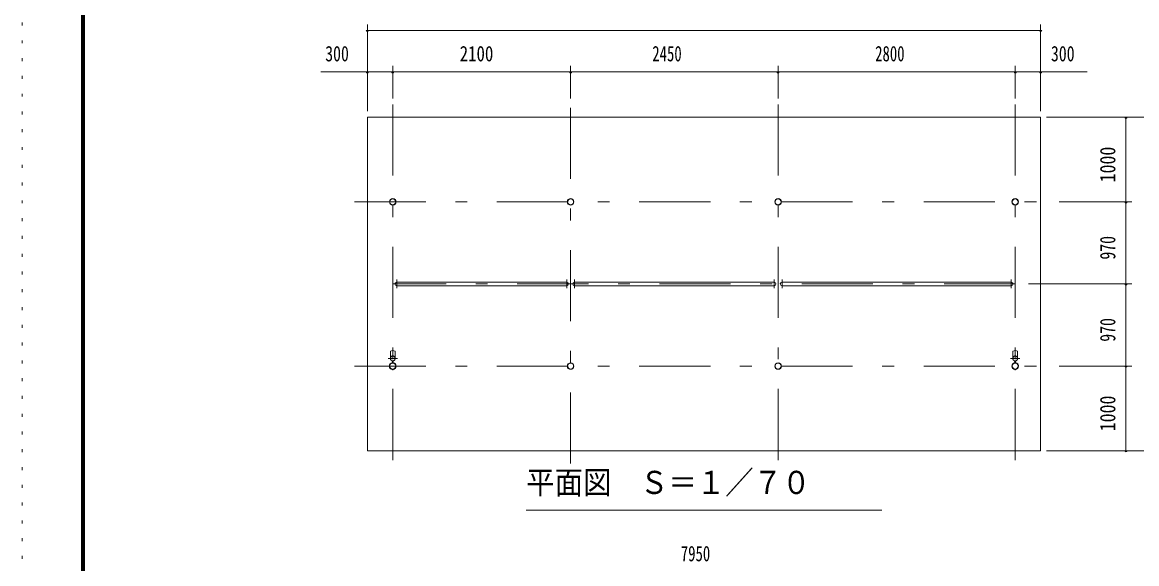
# Model space of a CAD drawing. Units: millimetres, scale not verified. Extents: x -30294 to 30299, y -14700 to 14700.
# Drawn here: x -11281 to 1878, y -5727 to 668 of the extents above; entities that cross this region are included whole.
import ezdxf
from ezdxf.enums import TextEntityAlignment as Align

# ---------------------------------------------------------------- set-up
doc = ezdxf.new("R2010")
doc.units = ezdxf.units.MM
doc.header["$LTSCALE"] = 70
doc.linetypes.add('USER3', pattern=[24, 12, -5, 2, -5])
doc.linetypes.add('USER4', pattern=[3, 0.5, -2.5])
for name, color, linetype, lineweight in [('0-2_1-0BOLD', 7, 'Continuous', 18), ('0-3_1-2CENTER', 3, 'USER3', 18), ('0-5_1-5DIM', 3, 'Continuous', 18), ('0-C_F-F', 5, 'Continuous', 18), ('0-D_F-E_J_ADD', 5, 'USER4', 18)]:
    doc.layers.add(name, color=color, linetype=linetype, lineweight=lineweight)
doc.styles.add('ＭＳ ゴシック', font='')
doc.styles.get('ＭＳ ゴシック').set_extended_font_data('MS Gothic')

msp = doc.modelspace()

# ---------------------------------------------------------------- linework, layer by layer
at = {"layer": '0-2_1-0BOLD'}
for p, q in [((-4852.72, -2401.11), (-6860.01, -2401.11)), ((-6860.01, -2443.81), (-4852.72, -2443.81)), ((-4760.01, -2401.11), (-2402.71, -2401.11)), ((-2402.71, -2443.81), (-4760.01, -2443.81)), ((-2310.01, -2401.11), (397.29, -2401.11)), ((397.29, -2443.81), (-2310.01, -2443.81)), ((-6933.86, -3292.94), (-6933.86, -3217.42)), ((-6878.86, -3217.42), (-6878.86, -3292.94)), ((416.14, -3217.42), (416.14, -3292.94)), ((471.14, -3292.94), (471.14, -3217.42)), ((-6910.96, -3331.19), (-6910.96, -3352.97)), ((-6909.36, -3354.42), (-6909.36, -3329.79)), ((-6903.36, -3329.79), (-6903.36, -3354.42)), ((-6901.76, -3352.97), (-6901.76, -3331.19)), ((439.04, -3352.97), (439.04, -3331.19)), ((440.64, -3329.79), (440.64, -3354.42)), ((446.64, -3354.42), (446.64, -3329.79)), ((448.24, -3331.19), (448.24, -3352.97))]:
    msp.add_line(p, q, dxfattribs=at)
msp.add_lwpolyline([(-7206.36, -4392.46), (743.64, -4392.46), (743.64, -452.46), (-7206.36, -452.46)], close=True, dxfattribs=at)
for centre, radius in [((-6906.36, -1452.46), 38.15), ((-6906.36, -1452.46), 35.35), ((-4806.36, -1452.46), 38.15), ((-4806.36, -1452.46), 35.35), ((-2356.36, -1452.46), 38.15), ((-2356.36, -1452.46), 35.35), ((443.64, -1452.46), 38.15), ((443.64, -1452.46), 35.35), ((-6906.36, -3302.46), 27.5), ((-6906.36, -3271.11), 2.25), ((443.64, -3302.46), 27.5), ((443.64, -3271.11), 2.25), ((-6906.36, -3392.46), 38.15), ((-6906.36, -3392.46), 35.35), ((-4806.36, -3392.46), 38.15), ((-4806.36, -3392.46), 35.35), ((-2356.36, -3392.46), 38.15), ((-2356.36, -3392.46), 35.35), ((443.64, -3392.46), 38.15), ((443.64, -3392.46), 35.35), ((-6906.36, -3434.45), 2.25), ((443.64, -3434.45), 2.25)]:
    msp.add_circle(centre, radius, dxfattribs=at)
for centre, radius, start, end in [((-6860.01, -2422.46), 21.35, 90, 270), ((-4852.72, -2422.46), 21.35, 270, 90), ((-4760.01, -2422.46), 21.35, 90, 270), ((-2402.71, -2422.46), 21.35, 270, 90), ((-2310.01, -2422.46), 21.35, 90, 270), ((397.29, -2422.46), 21.35, 270, 90), ((-6906.36, -3302.46), 29.1, 95.93016, 260.90512), ((-6906.36, -3252.91), 44.9, 52.23546, 127.76454), ((-6906.36, -3319.86), 44.9, 109.58864, 127.76454), ((-6906.36, -3271.11), 3.85, 321.34222, 270), ((-6906.36, -3302.46), 29.1, 279.09488, 90), ((-6906.36, -3319.86), 44.9, 52.23546, 70.41136), ((443.64, -3302.46), 29.1, 95.93016, 260.90512), ((443.64, -3252.91), 44.9, 52.23546, 127.76454), ((443.64, -3319.86), 44.9, 109.58864, 127.76454), ((443.64, -3271.11), 3.85, 321.34222, 270), ((443.64, -3302.46), 29.1, 279.09488, 90), ((443.64, -3319.86), 44.9, 52.23546, 70.41136), ((-6906.36, -3392.46), 39.75, 96.64514, 265.61671), ((-6906.36, -3392.46), 39.75, 270, 83.35486), ((443.64, -3392.46), 39.75, 96.64514, 265.61671), ((443.64, -3392.46), 39.75, 270, 83.35486), ((-6906.36, -3434.45), 3.85, 90, 37.90752), ((443.64, -3434.45), 3.85, 90, 37.90752)]:
    msp.add_arc(centre, radius, start, end, dxfattribs=at)
at = {"layer": '0-3_1-2CENTER'}
for p, q in [((-6906.36, -302.46), (-6906.36, -4542.46)), ((-4806.36, -4542.46), (-4806.36, -302.46)), ((-2356.36, -302.46), (-2356.36, -4542.46)), ((443.64, -302.46), (443.64, -4542.46)), ((-7356.36, -1452.46), (893.64, -1452.46)), ((443.64, -2422.46), (-6906.36, -2422.46)), ((-6860.01, -2371.11), (-6860.01, -2473.81)), ((-4852.72, -2473.81), (-4852.72, -2371.11)), ((-4760.01, -2371.11), (-4760.01, -2473.81)), ((-2402.71, -2473.81), (-2402.71, -2371.11)), ((-2310.01, -2371.11), (-2310.01, -2473.81)), ((397.29, -2473.81), (397.29, -2371.11)), ((-7356.36, -3392.46), (893.64, -3392.46)), ((-6851.36, -3302.46), (-6961.36, -3302.46)), ((-6917.12, -3342.13), (-6895.6, -3342.13)), ((498.64, -3302.46), (388.64, -3302.46)), ((432.88, -3342.13), (454.4, -3342.13))]:
    msp.add_line(p, q, dxfattribs=at)
at = {"layer": '0-5_1-5DIM'}
for p, q in [((-7192.36, 572.54), (-7220.36, 572.54)), ((-7206.36, 642.54), (-7206.36, -382.46)), ((-7206.36, 572.54), (743.64, 572.54)), ((757.64, 572.54), (729.64, 572.54)), ((743.64, 642.54), (743.64, -382.46)), ((-6906.36, 152.55), (-6906.36, -232.46)), ((-4806.36, -232.46), (-4806.36, 152.55)), ((-2356.36, 152.55), (-2356.36, -232.46)), ((443.64, 152.55), (443.64, -232.46)), ((-7206.36, 82.54), (-7755.86, 82.54)), ((-7192.36, 82.55), (-7220.36, 82.55)), ((-7206.36, 82.55), (-6906.36, 82.55)), ((-6892.36, 82.55), (-6920.36, 82.55)), ((-6906.36, 82.55), (-4806.36, 82.55)), ((-4792.36, 82.55), (-4820.36, 82.55)), ((-4806.36, 82.55), (-2356.36, 82.55)), ((-2342.36, 82.55), (-2370.36, 82.55)), ((-2356.36, 82.55), (443.64, 82.55)), ((457.64, 82.55), (429.64, 82.55)), ((443.64, 82.55), (743.64, 82.55)), ((757.64, 82.55), (729.64, 82.55)), ((1293.14, 82.54), (743.64, 82.54)), ((2310.63, -452.46), (813.64, -452.46)), ((1764.63, -452.46), (1736.63, -452.46)), ((1750.63, -1452.46), (1750.63, -452.46)), ((963.64, -1452.46), (1820.63, -1452.46)), ((1764.63, -1452.46), (1736.63, -1452.46)), ((1750.63, -2422.46), (1750.63, -1452.46)), ((1820.63, -2422.46), (602.03, -2422.46)), ((1764.63, -2422.46), (1736.63, -2422.46)), ((1750.63, -3392.46), (1750.63, -2422.46)), ((963.64, -3392.46), (1820.63, -3392.46)), ((1764.63, -3392.46), (1736.63, -3392.46)), ((1750.63, -4392.46), (1750.63, -3392.46)), ((813.64, -4392.46), (2310.63, -4392.46)), ((1764.63, -4392.46), (1736.63, -4392.46)), ((-1131.37, -5092.46), (-5331.37, -5092.46))]:
    msp.add_line(p, q, dxfattribs=at)
for centre in [(-7206.36, 572.54), (743.64, 572.54), (-7206.36, 82.55), (-6906.36, 82.55), (-4806.36, 82.55), (-2356.36, 82.55), (443.64, 82.55), (743.64, 82.55), (1750.63, -452.46), (1750.63, -1452.46), (1750.63, -2422.46), (1750.63, -3392.46), (1750.63, -4392.46)]:
    msp.add_arc(centre, 14, 180, 0, dxfattribs=at)
at = {"layer": '0-C_F-F'}
for points in [[(29599.18, -14000), (-10580.82, -14000), (-10580.82, 14140), (29599.18, 14140)], [(29595.67, -13996.5), (-10577.32, -13996.5), (-10577.32, 14136.5), (29595.67, 14136.5)], [(29592.17, -13993), (29592.17, 14133), (-10573.82, 14133), (-10573.82, -13993)], [(29588.67, -13989.5), (-10570.32, -13989.5), (-10570.32, 14129.5), (29588.67, 14129.5)], [(29585.18, -13986), (29585.18, 14126), (-10566.82, 14126), (-10566.82, -13986)], [(29581.68, -13982.5), (-10563.32, -13982.5), (-10563.32, 14122.5), (29581.68, 14122.5)], [(29578.17, -13979), (29578.17, 14119), (-10559.82, 14119), (-10559.82, -13979)], [(29574.68, -13975.5), (-10556.32, -13975.5), (-10556.32, 14115.5), (29574.68, 14115.5)], [(29571.17, -13972), (-10552.82, -13972), (-10552.82, 14112), (29571.17, 14112)], [(29567.68, -13968.5), (-10549.32, -13968.5), (-10549.32, 14108.5), (29567.68, 14108.5)], [(29564.17, -13965), (29564.17, 14105), (-10545.82, 14105), (-10545.82, -13965)]]:
    msp.add_lwpolyline(points, close=True, dxfattribs=at)
at = {"layer": '0-D_F-E_J_ADD'}
msp.add_lwpolyline([(30299.18, -14700), (-11280.82, -14700), (-11280.82, 14700), (30299.18, 14700)], close=True, dxfattribs=at)

# ---------------------------------------------------------------- texts
at = {"layer": '0-5_1-5DIM', "color": 7, "style": 'ＭＳ ゴシック'}
for s, height, width, p in [('300', 182.3, 0.75, (-7703.85, 152.55)), ('2100', 182.3, 0.8, (-6115.9, 152.55)), ('2450', 182.3, 0.7, (-3841.77, 152.55)), ('2800', 182.3, 0.7, (-1210.14, 152.55)), ('300', 182.3, 0.75, (865.64, 152.54)), ('平面図\u3000Ｓ＝１／７０', 273.5, 0.9, (-5331.37, -4985.15)), ('7950', 182.3, 0.7, (-3504.83, -5752.46))]:
    msp.add_text(s, height=height, dxfattribs=dict(at, width=width)).set_placement(p, align=Align.BOTTOM_LEFT)
for s, width, p in [('1000', 0.85, (1680.63, -1222.38)), ('970', 0.75, (1680.63, -2134.61)), ('970', 0.75, (1680.63, -3104.61)), ('1000', 0.85, (1680.63, -4162.38))]:
    msp.add_text(s, height=182.3, rotation=90, dxfattribs=dict(at, width=width)).set_placement(p, align=Align.BOTTOM_LEFT)

doc.saveas('drawing.dxf')
